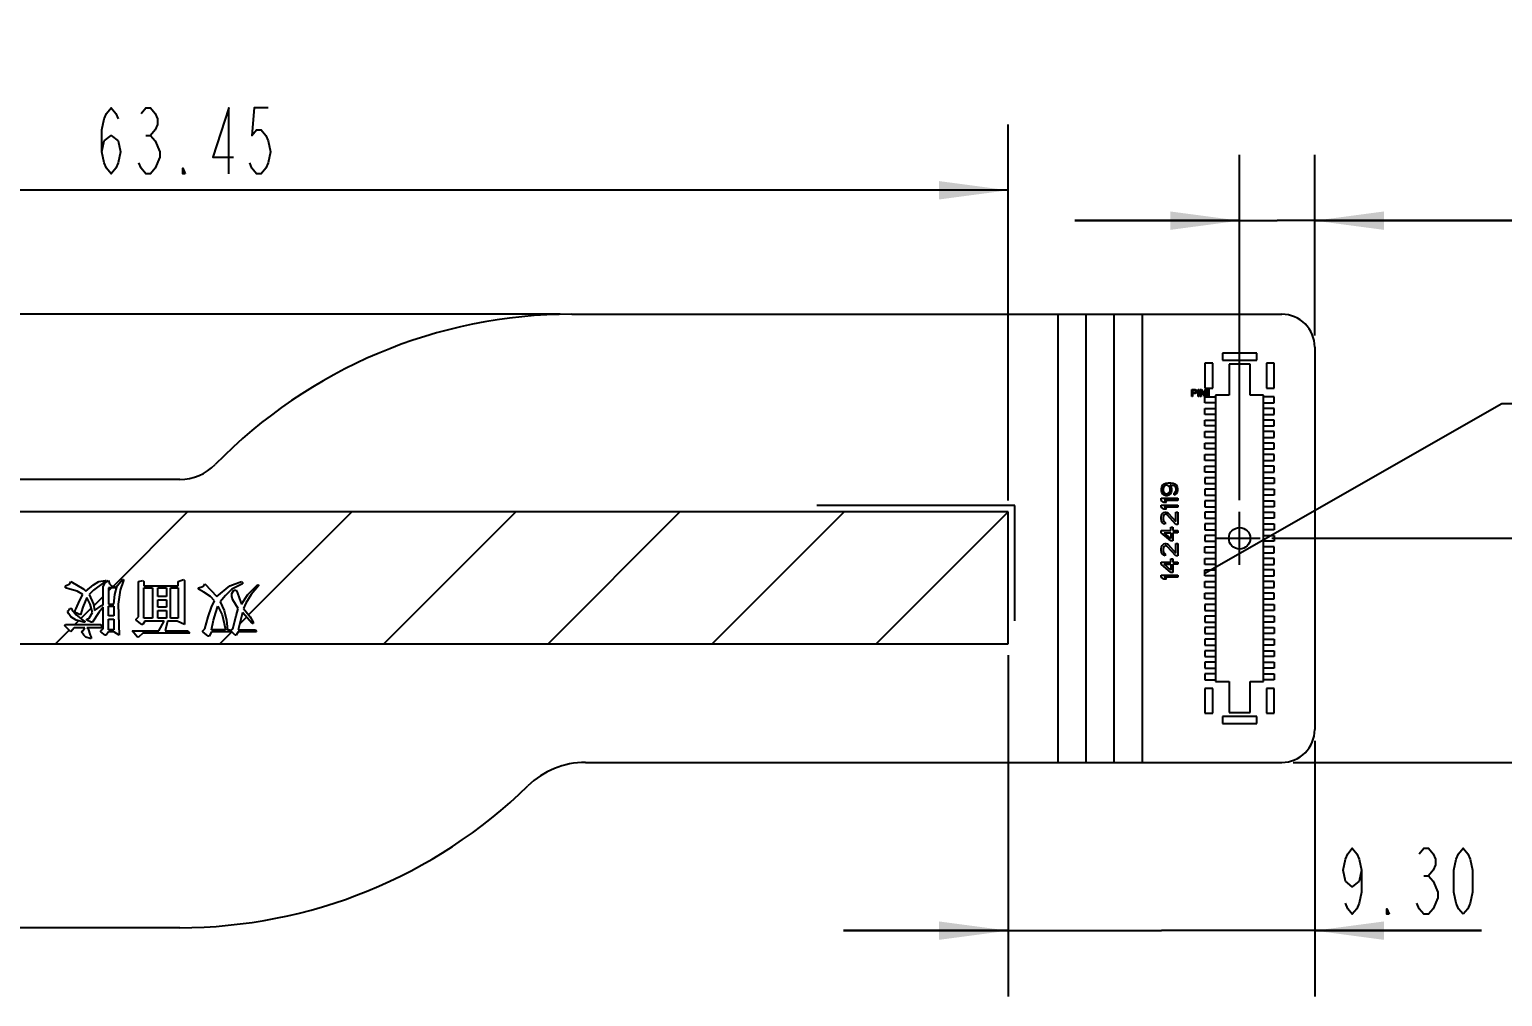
# Model space of a CAD drawing. Header units: millimetres. Extents: x 0 to 210, y 0 to 297.
# Drawn here: x 92.85 to 137.52, y 155.57 to 184.91 of the extents above; entities that cross this region are included whole.
import ezdxf

# ---------------------------------------------------------------- set-up
doc = ezdxf.new("R2010")
doc.units = ezdxf.units.MM
doc.header["$LTSCALE"] = 19.36
doc.layers.get('0').update_dxf_attribs({"linetype": 'CONTINUOUS'})
doc.layers.add('00_COSMETICS', color=7, linetype='CONTINUOUS')
doc.styles.get("Standard").update_dxf_attribs({"font": 'SIMPLEX.SHX', "width": 0.56})
doc.dimstyles.new('DIMSTYLE_3', dxfattribs={"dimtxt": 2, "dimasz": 2.1, "dimexe": 2, "dimexo": 0.35, "dimgap": 0.5, "dimtad": 1, "dimzin": 0, "dimdsep": 46, "dimtxsty": 'STANDARD', "dimblk": '_FILLED', "dimblk1": '_FILLED', "dimblk2": '_FILLED', "dimcen": 0.09, "dimazin": 0, "dimtp": 0.01, "dimtm": 0.01, "dimtfac": 1, "dimtofl": 0, "dimtmove": 0, "dimatfit": 3, "dimldrblk": '_FILLED', "dimfxl": 1, "dimtolj": 1, "dimtzin": 0, "dimarcsym": 0})
doc.dimstyles.get("Standard").update_dxf_attribs({"dimtxt": 2, "dimasz": 2.1, "dimexe": 2, "dimexo": 0.35, "dimtad": 1, "dimzin": 0, "dimdsep": 46, "dimtxsty": 'STANDARD', "dimblk": '_FILLED', "dimblk1": '_FILLED', "dimblk2": '_FILLED', "dimcen": 0.09, "dimazin": 0, "dimtol": 1, "dimtp": 0.01, "dimtm": 0.01, "dimtfac": 1, "dimtofl": 0, "dimtmove": 0, "dimatfit": 3, "dimldrblk": '_FILLED', "dimfxl": 1, "dimtolj": 1, "dimtzin": 0, "dimarcsym": 0})

# ---------------------------------------------------------------- blocks, each defined once
blk = doc.blocks.new('_FILLED')
at = {"color": 0, "linetype": 'BYBLOCK'}
blk.add_solid([(0, 0), (-1, 0.133), (-1, -0.133)], dxfattribs=at)
blk = doc.blocks.new('*D12')
at = {"color": 2}
for p, q in [((129.546, 170.628), (129.546, 181.112)), ((131.826, 175.623), (131.826, 181.112)), ((129.546, 179.112), (124.546, 179.112)), ((124.546, 179.112), (130.686, 179.112)), ((146.6, 179.112), (130.686, 179.112)), ((131.826, 179.112), (146.6, 179.112))]:
    blk.add_line(p, q, dxfattribs=at)
at = {"color": 2, "xscale": 2.1, "yscale": 2.1, "zscale": 2.1}
blk.add_blockref('_FILLED', (129.546, 179.112), dxfattribs=at)
at = {"color": 2, "xscale": 2.1, "yscale": 2.1, "zscale": 2.1, "rotation": 180}
blk.add_blockref('_FILLED', (131.826, 179.112), dxfattribs=at)
blk = doc.blocks.new('*D13')
at = {"color": 2}
for p, q in [((130.526, 169.473), (142.657, 169.473)), ((140.657, 169.473), (140.657, 166.073)), ((140.657, 162.673), (140.657, 166.073)), ((140.657, 166.073), (140.657, 156.36)), ((131.176, 162.673), (142.657, 162.673))]:
    blk.add_line(p, q, dxfattribs=at)
at = {"color": 2, "xscale": 2.1, "yscale": 2.1, "zscale": 2.1}
for p, rotation in [((140.657, 169.473), 90), ((140.657, 162.673), 270)]:
    blk.add_blockref('_FILLED', p, dxfattribs=dict(at, rotation=rotation))
blk = doc.blocks.new('*D26')
at = {"color": 2}
for p, q in [((122.53, 165.923), (122.53, 155.567)), ((131.826, 163.323), (131.826, 155.567)), ((122.53, 157.567), (117.53, 157.567)), ((117.53, 157.567), (127.178, 157.567)), ((136.886, 157.567), (127.178, 157.567)), ((131.826, 157.567), (136.886, 157.567))]:
    blk.add_line(p, q, dxfattribs=at)
at = {"color": 2, "xscale": 2.1, "yscale": 2.1, "zscale": 2.1}
blk.add_blockref('_FILLED', (122.53, 157.567), dxfattribs=at)
at = {"color": 2, "xscale": 2.1, "yscale": 2.1, "zscale": 2.1, "rotation": 180}
blk.add_blockref('_FILLED', (131.826, 157.567), dxfattribs=at)
blk = doc.blocks.new('*D27')
at = {"color": 2}
for p, q in [((84.665, 176.273), (84.665, 184.915)), ((84.665, 184.915), (84.665, 173.273)), ((108.945, 176.273), (82.665, 176.273)), ((84.665, 165.273), (84.665, 173.273)), ((84.665, 170.273), (84.665, 165.273))]:
    blk.add_line(p, q, dxfattribs=at)
at = {"color": 2, "xscale": 2.1, "yscale": 2.1, "zscale": 2.1}
for p, rotation in [((84.665, 176.273), 270), ((84.665, 170.273), 90)]:
    blk.add_blockref('_FILLED', p, dxfattribs=dict(at, rotation=rotation))
blk = doc.blocks.new('*D29')
at = {"color": 2}
for p, q in [((59.077, 170.623), (59.077, 182.034)), ((122.53, 170.623), (122.53, 182.034)), ((59.077, 180.034), (90.803, 180.034)), ((122.53, 180.034), (90.803, 180.034))]:
    blk.add_line(p, q, dxfattribs=at)
at = {"color": 2, "xscale": 2.1, "yscale": 2.1, "zscale": 2.1, "rotation": 180}
blk.add_blockref('_FILLED', (59.077, 180.034), dxfattribs=at)
at = {"color": 2, "xscale": 2.1, "yscale": 2.1, "zscale": 2.1}
blk.add_blockref('_FILLED', (122.53, 180.034), dxfattribs=at)

msp = doc.modelspace()

# ---------------------------------------------------------------- linework, layer by layer
at = {"color": 2}
for p, q in [((96.375, 181.701), (96.515, 181.701)), ((95.383, 168.015), (97.64, 170.273)), ((99.491, 167.146), (102.618, 170.273)), ((103.596, 166.273), (107.596, 170.273)), ((108.574, 166.273), (112.574, 170.273)), ((113.552, 166.273), (117.552, 170.273)), ((118.53, 166.273), (122.53, 170.273)), ((94.794, 167.427), (95.078, 167.711)), ((95.241, 167.874), (95.332, 167.965)), ((94.403, 167.036), (94.719, 167.352)), ((93.64, 166.273), (94.05, 166.683)), ((94.226, 166.859), (94.336, 166.969)), ((99.224, 166.879), (99.428, 167.083)), ((98.618, 166.273), (98.98, 166.634)), ((135.136, 159.234), (135.276, 159.234)), ((135.556, 158.734), (135.556, 158.567))]:
    msp.add_line(p, q, dxfattribs=at)
at = {"color": 7}
for p, q in [((109.295, 176.273), (130.826, 176.273)), ((131.826, 175.273), (131.826, 163.673)), ((97.405, 171.257), (91.905, 171.257)), ((109.71, 162.673), (130.826, 162.673)), ((97.405, 157.657), (91.905, 157.657))]:
    msp.add_line(p, q, dxfattribs=at)
at = {"color": 9}
for p, q in [((124.03, 176.273), (124.03, 162.673)), ((124.887, 176.273), (124.887, 162.673)), ((125.746, 162.673), (125.746, 176.273)), ((126.603, 162.673), (126.603, 176.273))]:
    msp.add_line(p, q, dxfattribs=at)
at = {"color": 4}
for p, q in [((122.53, 170.273), (59.077, 170.273)), ((122.73, 170.473), (116.73, 170.473)), ((122.53, 166.273), (122.53, 170.273)), ((122.73, 166.973), (122.73, 170.473)), ((93.939, 168.03), (94.069, 168.095)), ((93.939, 167.965), (93.939, 168.03)), ((94.069, 168.095), (94.102, 168.16)), ((94.102, 168.16), (94.493, 167.933)), ((94.558, 167.867), (94.785, 168.063)), ((95.143, 168.16), (94.785, 167.9)), ((94.785, 168.063), (94.948, 168.16)), ((94.948, 168.16), (95.143, 168.193)), ((95.078, 167.998), (95.143, 168.128)), ((95.078, 167.444), (95.078, 167.998)), ((95.143, 168.128), (95.241, 168.193)), ((95.143, 168.193), (95.176, 168.193)), ((95.176, 168.193), (95.143, 168.16)), ((95.241, 168.193), (95.273, 168.095)), ((95.273, 168.095), (95.339, 168.03)), ((95.339, 168.03), (95.436, 167.998)), ((95.436, 167.77), (95.501, 168.03)), ((95.436, 167.998), (95.469, 167.965)), ((95.501, 168.03), (95.664, 168.225)), ((95.696, 168.193), (95.599, 167.9)), ((95.664, 168.225), (95.696, 168.225)), ((95.696, 168.225), (95.696, 168.193)), ((96.152, 168.16), (96.282, 168.193)), ((96.152, 167.086), (96.152, 168.16)), ((96.282, 168.193), (96.315, 168.16)), ((96.315, 168.16), (96.315, 168.03)), ((96.315, 168.03), (97.356, 168.03)), ((97.356, 168.16), (97.519, 168.225)), ((97.356, 168.03), (97.356, 168.16)), ((97.519, 168.225), (97.551, 168.193)), ((97.551, 168.193), (97.551, 166.859)), ((97.974, 167.965), (98.072, 167.998)), ((98.072, 167.998), (98.137, 168.03)), ((98.137, 168.03), (98.169, 168.095)), ((98.169, 168.095), (98.527, 167.705)), ((98.527, 167.705), (98.918, 168.03)), ((98.918, 168.03), (99.276, 168.16)), ((99.308, 168.095), (98.983, 167.933)), ((99.276, 168.16), (99.308, 168.128)), ((99.308, 168.128), (99.308, 168.095)), ((99.471, 167.77), (99.764, 168.063)), ((99.796, 168.03), (99.569, 167.77)), ((99.764, 168.063), (99.796, 168.063)), ((99.796, 168.063), (99.796, 168.03)), ((94.069, 167.933), (93.939, 167.965)), ((94.297, 167.867), (94.069, 167.933)), ((94.265, 167.347), (94.362, 167.575)), ((94.46, 167.77), (94.297, 167.867)), ((94.362, 167.575), (94.46, 167.77)), ((94.59, 167.672), (94.46, 167.379)), ((94.493, 167.933), (94.558, 167.867)), ((94.688, 167.477), (94.59, 167.672)), ((94.785, 167.9), (94.655, 167.77)), ((94.655, 167.77), (94.785, 167.477)), ((95.469, 167.965), (95.241, 167.965)), ((95.241, 167.965), (95.241, 167.477)), ((95.404, 167.477), (95.436, 167.77)), ((95.599, 167.9), (95.534, 167.477)), ((96.315, 167.965), (96.575, 167.965)), ((96.315, 167.054), (96.315, 167.965)), ((96.575, 167.965), (96.575, 167.054)), ((96.738, 167.965), (96.998, 167.965)), ((96.738, 167.705), (96.738, 167.965)), ((96.998, 167.705), (96.738, 167.705)), ((96.738, 167.607), (96.998, 167.607)), ((96.738, 167.379), (96.738, 167.607)), ((96.998, 167.965), (96.998, 167.705)), ((96.998, 167.607), (96.998, 167.379)), ((97.128, 167.965), (97.356, 167.965)), ((97.128, 167.054), (97.128, 167.965)), ((97.356, 167.965), (97.356, 167.054)), ((97.974, 167.933), (97.974, 167.965)), ((98.137, 167.835), (97.974, 167.933)), ((98.332, 167.705), (98.137, 167.835)), ((98.462, 167.575), (98.332, 167.705)), ((98.365, 167.379), (98.462, 167.575)), ((98.788, 167.737), (98.625, 167.542)), ((98.625, 167.542), (98.755, 167.282)), ((98.983, 167.933), (98.788, 167.737)), ((98.983, 167.802), (99.048, 167.9)), ((98.983, 167.705), (98.983, 167.802)), ((99.016, 167.607), (98.983, 167.705)), ((99.178, 167.347), (99.016, 167.607)), ((99.048, 167.9), (99.113, 167.9)), ((99.113, 167.9), (99.146, 167.835)), ((99.146, 167.835), (99.211, 167.64)), ((99.211, 167.64), (99.276, 167.477)), ((99.276, 167.477), (99.471, 167.77)), ((99.569, 167.77), (99.406, 167.509)), ((94.004, 167.249), (94.037, 167.282)), ((94.037, 167.184), (94.004, 167.249)), ((94.037, 167.282), (94.069, 167.347)), ((94.102, 167.086), (94.037, 167.184)), ((94.069, 167.347), (94.135, 167.347)), ((94.135, 167.347), (94.135, 167.314)), ((94.135, 167.314), (94.265, 167.152)), ((94.232, 167.282), (94.265, 167.347)), ((94.232, 167.217), (94.232, 167.282)), ((94.395, 167.152), (94.232, 167.217)), ((94.265, 167.152), (94.46, 166.989)), ((94.46, 167.379), (94.395, 167.152)), ((94.655, 167.054), (94.753, 167.217)), ((94.753, 167.217), (94.688, 167.477)), ((94.948, 167.217), (94.753, 166.924)), ((94.785, 167.477), (94.818, 167.282)), ((94.818, 167.282), (95.046, 167.444)), ((95.078, 167.379), (94.948, 167.217)), ((95.046, 167.444), (95.078, 167.444)), ((95.078, 166.729), (95.078, 167.379)), ((95.241, 167.477), (95.404, 167.477)), ((95.241, 167.412), (95.404, 167.412)), ((95.241, 167.119), (95.241, 167.412)), ((95.404, 167.119), (95.241, 167.119)), ((95.404, 167.412), (95.404, 167.119)), ((95.534, 167.477), (95.566, 166.533)), ((96.998, 167.379), (96.738, 167.379)), ((96.738, 167.282), (96.998, 167.282)), ((96.738, 167.054), (96.738, 167.282)), ((96.998, 167.282), (96.998, 167.054)), ((98.267, 167.086), (98.365, 167.379)), ((98.43, 166.989), (98.495, 167.217)), ((98.495, 167.217), (98.56, 167.412)), ((98.56, 167.412), (98.69, 167.152)), ((98.69, 167.152), (98.755, 166.891)), ((98.755, 167.282), (98.82, 166.989)), ((99.016, 166.729), (99.113, 167.119)), ((99.113, 167.119), (99.178, 167.347)), ((99.308, 167.217), (99.178, 166.696)), ((99.601, 166.891), (99.308, 167.217)), ((99.406, 167.509), (99.341, 167.347)), ((99.341, 167.347), (99.536, 167.086)), ((93.907, 166.826), (93.939, 166.859)), ((94.102, 166.631), (93.907, 166.826)), ((93.939, 166.859), (95.013, 166.859)), ((94.265, 166.989), (94.102, 167.086)), ((94.2, 166.761), (94.102, 166.631)), ((94.525, 166.761), (94.2, 166.761)), ((94.493, 166.924), (94.265, 166.989)), ((94.427, 166.631), (94.46, 166.663)), ((94.46, 166.989), (94.525, 166.956)), ((94.46, 166.663), (94.525, 166.761)), ((94.525, 166.924), (94.493, 166.924)), ((94.525, 166.956), (94.525, 166.924)), ((94.59, 167.021), (94.655, 167.054)), ((94.59, 166.989), (94.59, 167.021)), ((94.72, 166.924), (94.59, 166.989)), ((95.046, 166.761), (94.59, 166.761)), ((94.59, 166.761), (94.623, 166.729)), ((94.623, 166.729), (94.688, 166.533)), ((94.753, 166.924), (94.72, 166.924)), ((95.013, 166.859), (95.046, 166.761)), ((95.013, 166.663), (95.078, 166.729)), ((95.013, 166.631), (95.013, 166.663)), ((95.241, 167.021), (95.404, 167.021)), ((95.241, 166.696), (95.241, 167.021)), ((95.404, 166.696), (95.241, 166.696)), ((95.404, 167.021), (95.404, 166.696)), ((95.957, 166.663), (96.77, 166.663)), ((96.119, 166.468), (95.957, 166.663)), ((96.087, 167.021), (96.152, 167.086)), ((96.087, 166.989), (96.087, 167.021)), ((96.25, 166.859), (96.087, 166.989)), ((96.282, 166.859), (96.25, 166.859)), ((96.347, 166.956), (96.282, 166.859)), ((96.575, 167.054), (96.315, 167.054)), ((96.933, 166.956), (96.347, 166.956)), ((96.998, 167.054), (96.738, 167.054)), ((96.77, 166.663), (96.933, 166.956)), ((97.031, 166.956), (96.966, 166.663)), ((96.966, 166.663), (97.649, 166.663)), ((97.323, 166.956), (97.031, 166.956)), ((97.356, 167.054), (97.128, 167.054)), ((97.551, 166.859), (97.323, 166.956)), ((97.649, 166.663), (97.714, 166.598)), ((98.104, 166.663), (98.169, 166.729)), ((98.104, 166.631), (98.104, 166.663)), ((98.169, 166.729), (98.267, 167.086)), ((98.365, 166.696), (98.43, 166.989)), ((98.788, 166.696), (98.365, 166.696)), ((98.755, 166.891), (98.788, 166.696)), ((98.82, 166.989), (98.853, 166.696)), ((98.853, 166.696), (98.918, 166.696)), ((98.918, 166.696), (98.95, 166.631)), ((98.95, 166.696), (99.016, 166.729)), ((98.95, 166.663), (98.95, 166.696)), ((99.081, 166.533), (98.95, 166.663)), ((99.178, 166.696), (99.699, 166.696)), ((99.536, 167.086), (99.634, 166.924)), ((99.634, 166.891), (99.601, 166.891)), ((99.634, 166.924), (99.634, 166.891)), ((99.699, 166.696), (99.731, 166.631)), ((59.077, 166.273), (122.53, 166.273)), ((94.493, 166.533), (94.427, 166.631)), ((94.558, 166.468), (94.493, 166.533)), ((94.688, 166.436), (94.558, 166.468)), ((94.688, 166.533), (94.72, 166.468)), ((94.72, 166.436), (94.688, 166.436)), ((94.72, 166.468), (94.72, 166.436)), ((95.143, 166.533), (95.013, 166.631)), ((95.176, 166.533), (95.143, 166.533)), ((95.241, 166.631), (95.176, 166.533)), ((95.404, 166.631), (95.241, 166.631)), ((95.566, 166.533), (95.404, 166.631)), ((96.152, 166.468), (96.119, 166.468)), ((96.282, 166.598), (96.152, 166.468)), ((97.714, 166.598), (96.282, 166.598)), ((98.267, 166.501), (98.104, 166.631)), ((98.3, 166.501), (98.267, 166.501)), ((98.365, 166.631), (98.3, 166.501)), ((98.95, 166.631), (98.365, 166.631)), ((99.113, 166.533), (99.081, 166.533)), ((99.178, 166.631), (99.113, 166.533)), ((99.731, 166.631), (99.178, 166.631))]:
    msp.add_line(p, q, dxfattribs=at)
at = {"color": 2}
for points in [[(95.045, 181.201), (95.115, 181.534), (95.325, 181.701), (95.535, 181.534), (95.605, 181.201), (95.535, 180.868), (95.465, 180.701), (95.325, 180.534), (95.185, 180.701), (95.115, 180.868), (95.045, 181.201), (95.045, 181.867), (95.115, 182.201), (95.185, 182.367), (95.325, 182.534), (95.465, 182.367), (95.535, 182.201)], [(96.235, 182.367), (96.375, 182.534), (96.515, 182.534), (96.655, 182.367), (96.725, 182.201), (96.725, 182.034), (96.655, 181.867), (96.515, 181.701), (96.655, 181.534)], [(98.895, 180.534), (98.895, 182.534), (98.405, 181.034), (99.035, 181.034)], [(100.085, 182.534), (99.665, 182.534), (99.595, 181.701), (99.735, 181.867), (99.875, 181.867), (100.015, 181.701), (100.085, 181.534), (100.155, 181.201), (100.085, 180.868), (100.015, 180.701), (99.875, 180.534), (99.735, 180.534), (99.595, 180.701), (99.525, 180.868)], [(96.655, 181.534), (96.795, 181.201), (96.795, 181.034), (96.655, 180.701)], [(96.655, 180.701), (96.515, 180.534), (96.375, 180.534), (96.235, 180.701), (96.165, 180.868)], [(97.565, 180.534), (97.495, 180.534), (97.495, 180.701), (97.565, 180.534)], [(133.246, 159.4), (133.176, 159.067), (132.966, 158.9), (132.756, 159.067), (132.686, 159.4), (132.756, 159.734), (132.826, 159.9), (132.966, 160.067), (133.106, 159.9), (133.176, 159.734), (133.246, 159.4), (133.246, 158.734), (133.176, 158.4), (133.106, 158.234), (132.966, 158.067), (132.826, 158.234), (132.756, 158.4)], [(134.996, 159.9), (135.136, 160.067), (135.276, 160.067), (135.416, 159.9), (135.486, 159.734), (135.486, 159.567), (135.416, 159.4), (135.276, 159.234), (135.416, 159.067), (135.556, 158.734)], [(136.326, 158.067), (136.186, 158.234), (136.116, 158.4), (136.046, 158.734), (136.046, 159.4), (136.116, 159.734), (136.186, 159.9), (136.326, 160.067), (136.466, 159.9), (136.536, 159.734), (136.606, 159.4), (136.606, 158.734), (136.536, 158.4), (136.466, 158.234), (136.326, 158.067)], [(134.086, 158.067), (134.016, 158.067), (134.016, 158.234), (134.086, 158.067)], [(135.556, 158.567), (135.416, 158.234), (135.276, 158.067), (135.136, 158.067), (134.996, 158.234), (134.926, 158.4)]]:
    msp.add_lwpolyline(points, dxfattribs=at)
at = {"color": 7}
for centre, radius, start, end in [((109.295, 161.173), 15.1, 90, 135.7488), ((130.826, 175.273), 1, 0, 90), ((97.405, 172.757), 1.5, 270, 315.7488), ((130.826, 163.673), 1, 270, 360), ((109.71, 160.173), 2.5, 90, 134.3588), ((97.405, 172.757), 15.1, 270, 314.3588)]:
    msp.add_arc(centre, radius, start, end, dxfattribs=at)
at = {"layer": '00_COSMETICS', "color": 2}
for p, q in [((128.731, 174.783), (128.496, 174.783)), ((128.496, 174.783), (128.496, 174.033)), ((128.731, 174.033), (128.731, 174.783)), ((130.066, 175.096), (129.026, 175.096)), ((129.026, 175.096), (129.026, 174.881)), ((129.026, 174.881), (130.066, 174.881)), ((129.866, 174.761), (129.226, 174.761)), ((129.226, 174.761), (129.226, 173.818)), ((129.866, 173.818), (129.866, 174.761)), ((130.066, 174.881), (130.066, 175.096)), ((130.596, 174.783), (130.361, 174.783)), ((130.361, 174.783), (130.361, 174.033)), ((130.596, 174.033), (130.596, 174.783)), ((128.097, 173.986), (128.202, 173.986)), ((128.097, 173.777), (128.097, 173.986)), ((128.206, 173.963), (128.123, 173.963)), ((128.123, 173.963), (128.123, 173.897)), ((128.123, 173.897), (128.206, 173.897)), ((128.202, 173.87), (128.123, 173.87)), ((128.123, 173.87), (128.123, 173.777)), ((128.202, 173.986), (128.223, 173.981)), ((128.223, 173.874), (128.202, 173.87)), ((128.219, 173.959), (128.206, 173.963)), ((128.206, 173.897), (128.219, 173.901)), ((128.228, 173.95), (128.219, 173.959)), ((128.219, 173.901), (128.228, 173.91)), ((128.223, 173.981), (128.241, 173.968)), ((128.241, 173.888), (128.223, 173.874)), ((128.232, 173.937), (128.228, 173.95)), ((128.228, 173.91), (128.232, 173.923)), ((128.232, 173.923), (128.232, 173.937)), ((128.241, 173.968), (128.254, 173.95)), ((128.254, 173.906), (128.241, 173.888)), ((128.254, 173.95), (128.258, 173.937)), ((128.258, 173.919), (128.254, 173.906)), ((128.258, 173.937), (128.258, 173.919)), ((128.293, 173.986), (128.319, 173.986)), ((128.293, 173.777), (128.293, 173.986)), ((128.319, 173.986), (128.319, 173.777)), ((128.354, 173.986), (128.393, 173.986)), ((128.354, 173.777), (128.354, 173.986)), ((128.489, 173.777), (128.38, 173.959)), ((128.38, 173.959), (128.38, 173.777)), ((128.393, 173.986), (128.502, 173.808)), ((128.496, 174.033), (128.731, 174.033)), ((128.502, 173.986), (128.528, 173.986)), ((128.502, 173.808), (128.502, 173.986)), ((128.528, 173.986), (128.528, 173.777)), ((128.563, 173.954), (128.589, 173.986)), ((128.563, 173.919), (128.563, 173.954)), ((128.589, 173.95), (128.563, 173.919)), ((128.589, 173.986), (128.615, 173.986)), ((128.589, 173.777), (128.589, 173.95)), ((128.615, 173.986), (128.615, 173.777)), ((129.226, 173.818), (128.821, 173.818)), ((128.821, 173.818), (128.821, 165.128)), ((130.271, 173.818), (129.866, 173.818)), ((130.271, 165.128), (130.271, 173.818)), ((130.361, 174.033), (130.596, 174.033)), ((128.123, 173.777), (128.097, 173.777)), ((128.319, 173.777), (128.293, 173.777)), ((128.38, 173.777), (128.354, 173.777)), ((128.528, 173.777), (128.489, 173.777)), ((128.496, 173.763), (128.821, 173.763)), ((128.496, 173.583), (128.496, 173.763)), ((128.821, 173.583), (128.496, 173.583)), ((128.496, 173.413), (128.821, 173.413)), ((128.496, 173.233), (128.496, 173.413)), ((128.615, 173.777), (128.589, 173.777)), ((130.596, 173.763), (130.271, 173.763)), ((130.271, 173.583), (130.596, 173.583)), ((130.596, 173.413), (130.271, 173.413)), ((130.596, 173.583), (130.596, 173.763)), ((130.596, 173.233), (130.596, 173.413)), ((128.821, 173.233), (128.496, 173.233)), ((128.496, 173.063), (128.821, 173.063)), ((128.496, 172.883), (128.496, 173.063)), ((130.271, 173.233), (130.596, 173.233)), ((130.596, 173.063), (130.271, 173.063)), ((130.596, 172.883), (130.596, 173.063)), ((128.821, 172.883), (128.496, 172.883)), ((128.496, 172.713), (128.821, 172.713)), ((128.496, 172.533), (128.496, 172.713)), ((128.821, 172.533), (128.496, 172.533)), ((130.271, 172.883), (130.596, 172.883)), ((130.596, 172.713), (130.271, 172.713)), ((130.271, 172.533), (130.596, 172.533)), ((130.596, 172.533), (130.596, 172.713)), ((128.496, 172.363), (128.821, 172.363)), ((128.496, 172.183), (128.496, 172.363)), ((128.821, 172.183), (128.496, 172.183)), ((128.496, 172.013), (128.821, 172.013)), ((128.496, 171.833), (128.496, 172.013)), ((130.596, 172.363), (130.271, 172.363)), ((130.271, 172.183), (130.596, 172.183)), ((130.596, 172.013), (130.271, 172.013)), ((130.596, 172.183), (130.596, 172.363)), ((130.596, 171.833), (130.596, 172.013)), ((128.821, 171.833), (128.496, 171.833)), ((128.496, 171.663), (128.821, 171.663)), ((128.496, 171.483), (128.496, 171.663)), ((130.271, 171.833), (130.596, 171.833)), ((130.596, 171.663), (130.271, 171.663)), ((130.596, 171.483), (130.596, 171.663)), ((127.257, 171.113), (127.214, 171.082)), ((127.31, 171.134), (127.257, 171.113)), ((127.384, 171.144), (127.31, 171.134)), ((127.459, 171.144), (127.384, 171.144)), ((127.533, 171.134), (127.459, 171.144)), ((127.586, 171.113), (127.533, 171.134)), ((127.629, 171.082), (127.586, 171.113)), ((128.821, 171.483), (128.496, 171.483)), ((128.821, 171.313), (128.496, 171.313)), ((128.496, 171.313), (128.496, 171.133)), ((128.496, 171.133), (128.821, 171.133)), ((130.271, 171.483), (130.596, 171.483)), ((130.271, 171.313), (130.596, 171.313)), ((130.596, 171.133), (130.271, 171.133)), ((130.596, 171.313), (130.596, 171.133)), ((127.182, 171.03), (127.171, 170.978)), ((127.171, 170.978), (127.171, 170.926)), ((127.171, 170.926), (127.182, 170.874)), ((127.171, 170.686), (127.671, 170.686)), ((127.171, 170.624), (127.171, 170.686)), ((127.214, 171.082), (127.182, 171.03)), ((127.182, 170.874), (127.214, 170.821)), ((127.214, 170.821), (127.257, 170.79)), ((127.235, 171.019), (127.225, 170.988)), ((127.225, 170.988), (127.225, 170.915)), ((127.225, 170.915), (127.235, 170.884)), ((127.257, 171.051), (127.235, 171.019)), ((127.235, 170.884), (127.257, 170.853)), ((127.288, 171.071), (127.257, 171.051)), ((127.257, 170.853), (127.288, 170.832)), ((127.257, 170.79), (127.31, 170.769)), ((127.32, 171.082), (127.288, 171.071)), ((127.288, 170.832), (127.32, 170.821)), ((127.31, 170.769), (127.352, 170.769)), ((127.342, 171.082), (127.32, 171.082)), ((127.32, 170.821), (127.342, 170.821)), ((127.374, 171.071), (127.342, 171.082)), ((127.342, 170.821), (127.374, 170.832)), ((127.352, 170.769), (127.406, 170.79)), ((127.406, 171.051), (127.374, 171.071)), ((127.374, 170.832), (127.406, 170.853)), ((127.427, 171.019), (127.406, 171.051)), ((127.406, 170.853), (127.427, 170.884)), ((127.406, 170.79), (127.448, 170.821)), ((127.437, 170.988), (127.427, 171.019)), ((127.427, 170.884), (127.437, 170.915)), ((127.437, 171.092), (127.459, 171.092)), ((127.48, 171.03), (127.437, 171.092)), ((127.437, 170.915), (127.437, 170.988)), ((127.448, 170.821), (127.48, 170.874)), ((127.459, 171.092), (127.523, 171.082)), ((127.491, 170.978), (127.48, 171.03)), ((127.48, 170.874), (127.491, 170.926)), ((127.491, 170.926), (127.491, 170.978)), ((127.523, 171.082), (127.554, 171.071)), ((127.554, 171.071), (127.586, 171.051)), ((127.586, 170.863), (127.554, 170.842)), ((127.554, 170.842), (127.554, 170.79)), ((127.554, 170.79), (127.586, 170.801)), ((127.586, 171.051), (127.608, 171.019)), ((127.608, 170.894), (127.586, 170.863)), ((127.586, 170.801), (127.629, 170.832)), ((127.608, 171.019), (127.618, 170.988)), ((127.618, 170.926), (127.608, 170.894)), ((127.618, 170.988), (127.618, 170.926)), ((127.661, 171.03), (127.629, 171.082)), ((127.629, 170.832), (127.661, 170.884)), ((127.671, 170.978), (127.661, 171.03)), ((127.661, 170.884), (127.671, 170.936)), ((127.671, 170.936), (127.671, 170.978)), ((127.671, 170.686), (127.671, 170.624)), ((128.821, 170.963), (128.496, 170.963)), ((128.496, 170.963), (128.496, 170.783)), ((128.496, 170.783), (128.821, 170.783)), ((130.271, 170.963), (130.596, 170.963)), ((130.596, 170.783), (130.271, 170.783)), ((130.596, 170.963), (130.596, 170.783)), ((127.246, 170.561), (127.171, 170.624)), ((127.171, 170.478), (127.671, 170.478)), ((127.171, 170.415), (127.171, 170.478)), ((127.246, 170.353), (127.171, 170.415)), ((127.182, 170.176), (127.203, 170.217)), ((127.203, 170.217), (127.246, 170.259)), ((127.331, 170.561), (127.246, 170.561)), ((127.331, 170.353), (127.246, 170.353)), ((127.246, 170.259), (127.288, 170.269)), ((127.671, 170.624), (127.257, 170.624)), ((127.257, 170.624), (127.331, 170.561)), ((127.671, 170.415), (127.257, 170.415)), ((127.257, 170.415), (127.331, 170.353)), ((127.288, 170.269), (127.31, 170.269)), ((127.31, 170.269), (127.352, 170.259)), ((127.352, 170.259), (127.384, 170.238)), ((127.384, 170.238), (127.618, 169.978)), ((127.618, 170.269), (127.671, 170.269)), ((127.618, 169.978), (127.618, 170.269)), ((127.671, 170.478), (127.671, 170.415)), ((127.671, 170.269), (127.671, 169.894)), ((128.821, 170.613), (128.496, 170.613)), ((128.496, 170.613), (128.496, 170.433)), ((128.496, 170.433), (128.821, 170.433)), ((128.821, 170.263), (128.496, 170.263)), ((128.496, 170.263), (128.496, 170.083)), ((129.546, 168.668), (129.546, 170.278)), ((130.271, 170.613), (130.596, 170.613)), ((130.596, 170.433), (130.271, 170.433)), ((130.271, 170.263), (130.596, 170.263)), ((130.596, 170.613), (130.596, 170.433)), ((130.596, 170.263), (130.596, 170.083)), ((127.171, 170.113), (127.182, 170.176)), ((127.171, 170.071), (127.171, 170.113)), ((127.182, 169.999), (127.171, 170.071)), ((127.203, 169.957), (127.182, 169.999)), ((127.246, 169.915), (127.203, 169.957)), ((127.235, 170.155), (127.225, 170.103)), ((127.225, 170.103), (127.225, 170.061)), ((127.225, 170.061), (127.235, 170.009)), ((127.257, 170.186), (127.235, 170.155)), ((127.235, 170.009), (127.257, 169.978)), ((127.288, 169.905), (127.246, 169.915)), ((127.288, 170.207), (127.257, 170.186)), ((127.257, 169.978), (127.288, 169.957)), ((127.31, 170.207), (127.288, 170.207)), ((127.288, 169.957), (127.288, 169.905)), ((127.352, 170.186), (127.31, 170.207)), ((127.618, 169.894), (127.352, 170.186)), ((127.459, 169.811), (127.523, 169.811)), ((127.459, 169.707), (127.459, 169.811)), ((127.523, 169.811), (127.523, 169.707)), ((127.671, 169.894), (127.618, 169.894)), ((128.496, 170.083), (128.821, 170.083)), ((128.821, 169.913), (128.496, 169.913)), ((128.496, 169.913), (128.496, 169.733)), ((130.596, 170.083), (130.271, 170.083)), ((130.271, 169.913), (130.596, 169.913)), ((130.596, 169.913), (130.596, 169.733)), ((127.171, 169.707), (127.459, 169.707)), ((127.171, 169.644), (127.171, 169.707)), ((127.459, 169.394), (127.171, 169.644)), ((127.257, 169.644), (127.459, 169.644)), ((127.459, 169.467), (127.257, 169.644)), ((127.459, 169.644), (127.459, 169.467)), ((127.523, 169.394), (127.459, 169.394)), ((127.523, 169.707), (127.671, 169.707)), ((127.671, 169.644), (127.523, 169.644)), ((127.523, 169.644), (127.523, 169.394)), ((127.671, 169.707), (127.671, 169.644)), ((128.496, 169.733), (128.821, 169.733)), ((128.821, 169.563), (128.496, 169.563)), ((128.496, 169.563), (128.496, 169.383)), ((128.496, 169.383), (128.821, 169.383)), ((128.821, 169.473), (130.176, 169.473)), ((130.596, 169.733), (130.271, 169.733)), ((130.271, 169.563), (130.596, 169.563)), ((130.596, 169.383), (130.271, 169.383)), ((130.596, 169.563), (130.596, 169.383)), ((127.171, 169.155), (127.182, 169.217)), ((127.171, 169.113), (127.171, 169.155)), ((127.182, 169.04), (127.171, 169.113)), ((127.182, 169.217), (127.203, 169.259)), ((127.203, 168.999), (127.182, 169.04)), ((127.203, 169.259), (127.246, 169.301)), ((127.246, 168.957), (127.203, 168.999)), ((127.235, 169.196), (127.225, 169.144)), ((127.225, 169.144), (127.225, 169.103)), ((127.225, 169.103), (127.235, 169.051)), ((127.257, 169.228), (127.235, 169.196)), ((127.235, 169.051), (127.257, 169.019)), ((127.246, 169.301), (127.288, 169.311)), ((127.288, 168.946), (127.246, 168.957)), ((127.288, 169.249), (127.257, 169.228)), ((127.257, 169.019), (127.288, 168.999)), ((127.288, 169.311), (127.31, 169.311)), ((127.31, 169.249), (127.288, 169.249)), ((127.288, 168.999), (127.288, 168.946)), ((127.31, 169.311), (127.352, 169.301)), ((127.352, 169.228), (127.31, 169.249)), ((127.352, 169.301), (127.384, 169.28)), ((127.618, 168.936), (127.352, 169.228)), ((127.384, 169.28), (127.618, 169.019)), ((127.618, 169.311), (127.671, 169.311)), ((127.618, 169.019), (127.618, 169.311)), ((127.671, 168.936), (127.618, 168.936)), ((127.671, 169.311), (127.671, 168.936)), ((128.496, 169.213), (128.821, 169.213)), ((128.496, 169.033), (128.496, 169.213)), ((128.821, 169.033), (128.496, 169.033)), ((130.596, 169.213), (130.271, 169.213)), ((130.271, 169.033), (130.596, 169.033)), ((130.596, 169.033), (130.596, 169.213)), ((127.171, 168.749), (127.459, 168.749)), ((127.171, 168.686), (127.171, 168.749)), ((127.459, 168.436), (127.171, 168.686)), ((127.257, 168.686), (127.459, 168.686)), ((127.459, 168.509), (127.257, 168.686)), ((127.459, 168.853), (127.523, 168.853)), ((127.459, 168.749), (127.459, 168.853)), ((127.459, 168.686), (127.459, 168.509)), ((127.523, 168.436), (127.459, 168.436)), ((127.523, 168.853), (127.523, 168.749)), ((127.523, 168.749), (127.671, 168.749)), ((127.671, 168.686), (127.523, 168.686)), ((127.523, 168.686), (127.523, 168.436)), ((127.671, 168.749), (127.671, 168.686)), ((128.496, 168.863), (128.821, 168.863)), ((128.496, 168.683), (128.496, 168.863)), ((128.821, 168.683), (128.496, 168.683)), ((128.496, 168.513), (128.821, 168.513)), ((128.496, 168.333), (128.496, 168.513)), ((130.596, 168.863), (130.271, 168.863)), ((130.271, 168.683), (130.596, 168.683)), ((130.596, 168.513), (130.271, 168.513)), ((130.596, 168.683), (130.596, 168.863)), ((130.596, 168.333), (130.596, 168.513)), ((127.171, 168.353), (127.671, 168.353)), ((127.171, 168.29), (127.171, 168.353)), ((127.246, 168.228), (127.171, 168.29)), ((127.331, 168.228), (127.246, 168.228)), ((127.671, 168.29), (127.257, 168.29)), ((127.257, 168.29), (127.331, 168.228)), ((127.671, 168.353), (127.671, 168.29)), ((128.821, 168.333), (128.496, 168.333)), ((128.496, 168.163), (128.821, 168.163)), ((128.496, 167.983), (128.496, 168.163)), ((128.821, 167.983), (128.496, 167.983)), ((130.271, 168.333), (130.596, 168.333)), ((130.596, 168.163), (130.271, 168.163)), ((130.271, 167.983), (130.596, 167.983)), ((130.596, 167.983), (130.596, 168.163)), ((128.496, 167.813), (128.821, 167.813)), ((128.496, 167.633), (128.496, 167.813)), ((128.821, 167.633), (128.496, 167.633)), ((130.596, 167.813), (130.271, 167.813)), ((130.271, 167.633), (130.596, 167.633)), ((130.596, 167.633), (130.596, 167.813)), ((128.821, 167.463), (128.496, 167.463)), ((128.496, 167.463), (128.496, 167.283)), ((128.496, 167.283), (128.821, 167.283)), ((128.821, 167.113), (128.496, 167.113)), ((128.496, 167.113), (128.496, 166.933)), ((130.271, 167.463), (130.596, 167.463)), ((130.596, 167.283), (130.271, 167.283)), ((130.271, 167.113), (130.596, 167.113)), ((130.596, 167.463), (130.596, 167.283)), ((130.596, 167.113), (130.596, 166.933)), ((128.496, 166.933), (128.821, 166.933)), ((128.821, 166.763), (128.496, 166.763)), ((128.496, 166.763), (128.496, 166.583)), ((130.596, 166.933), (130.271, 166.933)), ((130.271, 166.763), (130.596, 166.763)), ((130.596, 166.763), (130.596, 166.583)), ((128.496, 166.583), (128.821, 166.583)), ((128.821, 166.413), (128.496, 166.413)), ((128.496, 166.413), (128.496, 166.233)), ((128.496, 166.233), (128.821, 166.233)), ((130.596, 166.583), (130.271, 166.583)), ((130.271, 166.413), (130.596, 166.413)), ((130.596, 166.233), (130.271, 166.233)), ((130.596, 166.413), (130.596, 166.233)), ((128.821, 166.063), (128.496, 166.063)), ((128.496, 166.063), (128.496, 165.883)), ((128.496, 165.883), (128.821, 165.883)), ((130.271, 166.063), (130.596, 166.063)), ((130.596, 165.883), (130.271, 165.883)), ((130.596, 166.063), (130.596, 165.883)), ((128.821, 165.713), (128.496, 165.713)), ((128.496, 165.713), (128.496, 165.533)), ((128.496, 165.533), (128.821, 165.533)), ((128.821, 165.363), (128.496, 165.363)), ((128.496, 165.363), (128.496, 165.183)), ((130.271, 165.713), (130.596, 165.713)), ((130.596, 165.533), (130.271, 165.533)), ((130.271, 165.363), (130.596, 165.363)), ((130.596, 165.713), (130.596, 165.533)), ((130.596, 165.363), (130.596, 165.183)), ((128.496, 165.183), (128.821, 165.183)), ((128.731, 164.913), (128.496, 164.913)), ((128.496, 164.913), (128.496, 164.163)), ((128.731, 164.163), (128.731, 164.913)), ((128.821, 165.128), (129.226, 165.128)), ((129.226, 165.128), (129.226, 164.185)), ((129.866, 165.128), (130.271, 165.128)), ((129.866, 164.185), (129.866, 165.128)), ((130.596, 165.183), (130.271, 165.183)), ((130.596, 164.913), (130.361, 164.913)), ((130.361, 164.913), (130.361, 164.163)), ((130.596, 164.163), (130.596, 164.913)), ((128.496, 164.163), (128.731, 164.163)), ((130.066, 164.065), (129.026, 164.065)), ((129.026, 164.065), (129.026, 163.85)), ((129.226, 164.185), (129.866, 164.185)), ((130.066, 163.85), (130.066, 164.065)), ((130.361, 164.163), (130.596, 164.163)), ((129.026, 163.85), (130.066, 163.85))]:
    msp.add_line(p, q, dxfattribs=at)
msp.add_circle((129.546, 169.473), 0.326, dxfattribs=at)

# ---------------------------------------------------------------- dimensions: what is measured, and where the dimension line sits
at = {"color": 2}
for base, p1, p2, angle, picture, middle in [((84.665, 176.273), (122.53, 170.273), (109.295, 176.273), 90, '*D27', (84.665, 180.435)), ((129.546, 179.112), (131.826, 175.273), (129.546, 170.278), 180, '*D12', (142.12, 179.112)), ((140.657, 169.473), (130.826, 162.673), (130.176, 169.473), 90, '*D13', (140.657, 156.36)), ((122.53, 157.567), (131.826, 163.673), (122.53, 166.273), 180, '*D26', (132.406, 157.567))]:
    dim = msp.add_linear_dim(base=base, p1=p1, p2=p2, angle=angle, dimstyle='DIMSTYLE_3', dxfattribs=at)
    dim.commit()
    dim.dimension.update_dxf_attribs({"geometry": picture, "text_midpoint": middle, "dimtype": 160})
dim = msp.add_linear_dim(base=(122.53, 180.034), p1=(59.077, 170.273), p2=(122.53, 170.273), dimstyle='DIMSTYLE_3', dxfattribs=at)
dim.commit()
dim.dimension.update_dxf_attribs({"geometry": '*D29', "text_midpoint": (94.765, 180.034), "dimtype": 160})

# ---------------------------------------------------------------- leaders
msp.add_leader([(128.496, 168.41), (137.497, 173.566), (140.497, 173.566)], dimstyle='STANDARD', override={"dimtad": 0, "dimldrblk": 'NONE'}, dxfattribs=at)

doc.saveas('drawing.dxf')
